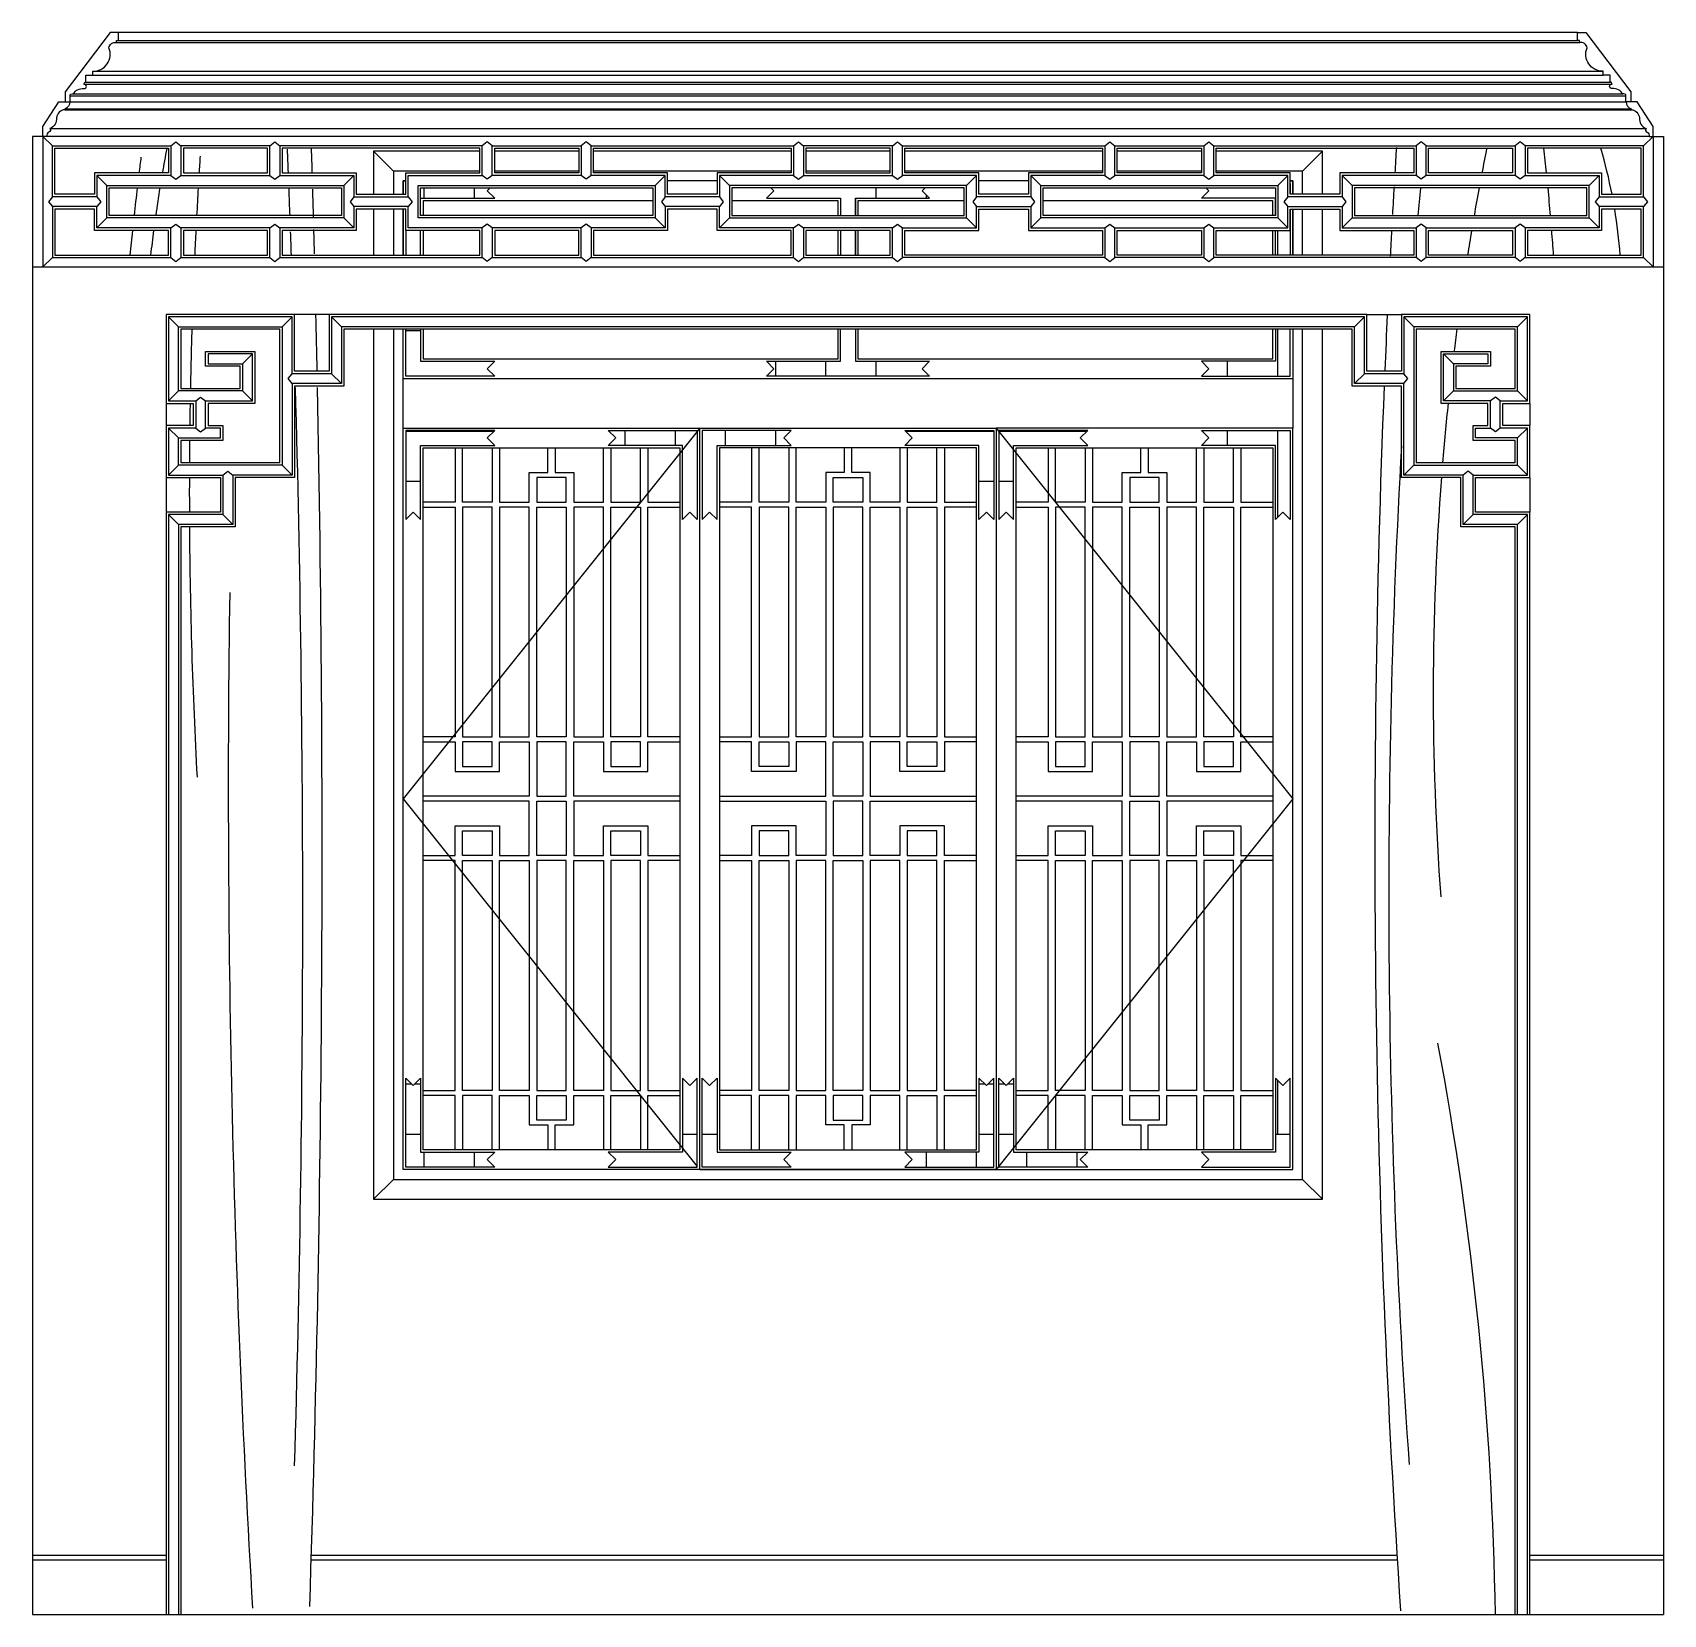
# Model space of a CAD drawing. Header units: metres. Extents: x 1342 to 4642, y 1467 to 4668.
import ezdxf

# ---------------------------------------------------------------- set-up
doc = ezdxf.new("R2010")
doc.units = ezdxf.units.M
for name, color, linetype in [('2', 2, 'Continuous'), ('3', 3, 'Continuous'), ('4', 4, 'Continuous'), ('7', 7, 'Continuous'), ('BH', 3, 'Continuous')]:
    doc.layers.add(name, color=color, linetype=linetype)

msp = doc.modelspace()

# ---------------------------------------------------------------- hatches: boundary and pattern name
at = {"layer": '3'}
h = msp.add_hatch(dxfattribs=at)
h.set_pattern_fill('AR-PARQ1', scale=2)
h.paths.add_polyline_path([(2261.53, 4347.52), (2267.53, 4353.52), (2126.53, 4353.52), (2126.53, 4332.52), (2276.53, 4332.52)])
h.paths.add_polyline_path([(2126.53, 4267.52), (2096.53, 4267.52), (2096.53, 4217.52), (2126.53, 4217.52)])
h = msp.add_hatch(dxfattribs=at)
h.set_pattern_fill('AR-PARQ1', scale=2)
h.paths.add_polyline_path([(3141.53, 4347.52), (3147.53, 4353.52), (2835.53, 4353.52), (2841.53, 4347.52), (2826.53, 4332.52), (2976.53, 4332.52), (2976.53, 4297.52), (3006.53, 4297.52), (3006.53, 4332.52), (3156.53, 4332.52)])
h.paths.add_polyline_path([(3006.53, 4267.52), (2976.53, 4267.52), (2976.53, 4217.52), (3006.53, 4217.52)])
h.paths.add_polyline_path([(3006.53, 4067.52), (2976.53, 4067.52), (2976.53, 4002.52), (2826.53, 4002.52), (2841.53, 3987.52), (2826.53, 3972.52), (3006.53, 3972.52), (3156.53, 3972.52), (3141.53, 3987.52), (3156.53, 4002.52), (3006.53, 4002.52)])
h.paths.add_polyline_path([(3886.53, 4067.52), (3856.53, 4067.52), (3856.53, 4002.52), (3706.53, 4002.52), (3721.53, 3987.52), (3706.53, 3972.52), (3886.53, 3972.52)])
h.paths.add_polyline_path([(3886.53, 4267.52), (3856.53, 4267.52), (3856.53, 4217.52), (3886.53, 4217.52)])
h.paths.add_polyline_path([(3856.53, 4353.52), (3715.53, 4353.52), (3721.53, 4347.52), (3706.53, 4332.52), (3856.53, 4332.52)])
h.paths.add_polyline_path([(3886.53, 3862.52), (3706.53, 3862.52), (3721.53, 3847.52), (3706.53, 3832.52), (3856.53, 3832.52), (3856.53, 3682.51), (3871.53, 3697.52), (3886.53, 3682.52)])
h.paths.add_polyline_path([(3476.53, 3862.52), (3296.53, 3862.52), (3296.53, 3682.52), (3311.53, 3697.52), (3326.53, 3682.51), (3326.53, 3832.52), (3476.53, 3832.52), (3461.53, 3847.52)])
h.paths.add_polyline_path([(3286.53, 3862.52), (3106.53, 3862.52), (3121.53, 3847.52), (3106.53, 3832.52), (3256.53, 3832.52), (3256.53, 3682.51), (3271.53, 3697.52), (3286.53, 3682.52)])
h.paths.add_polyline_path([(2876.53, 3862.52), (2696.53, 3862.52), (2696.53, 3682.52), (2711.53, 3697.52), (2726.53, 3682.51), (2726.53, 3832.52), (2876.53, 3832.52), (2861.53, 3847.52)])
h.paths.add_polyline_path([(2686.53, 3862.52), (2506.53, 3862.52), (2521.53, 3847.52), (2506.53, 3832.52), (2656.53, 3832.52), (2656.53, 3682.51), (2671.53, 3697.52), (2686.53, 3682.52)])
h = msp.add_hatch(dxfattribs=at)
h.set_pattern_fill('AR-PARQ1', scale=2)
h.paths.add_polyline_path([(2261.53, 3987.52), (2276.53, 4002.52), (2126.53, 4002.52), (2126.53, 4067.52), (2096.53, 4067.52), (2096.53, 3972.52), (2276.53, 3972.52)])
h = msp.add_hatch(dxfattribs=at)
h.set_pattern_fill('AR-PARQ1', scale=2)
h.paths.add_polyline_path([(2126.53, 3832.52), (2276.53, 3832.52), (2261.53, 3847.52), (2276.53, 3862.52), (2096.53, 3862.52), (2096.53, 3682.52), (2111.53, 3697.52), (2126.53, 3682.51)])
h = msp.add_hatch(dxfattribs=at)
h.set_pattern_fill('AR-PARQ1', scale=2)
h.paths.add_polyline_path([(3886.53, 2552.52), (3871.53, 2537.52), (3856.53, 2552.53), (3856.53, 2402.52), (3706.53, 2402.52), (3721.53, 2387.52), (3706.53, 2372.52), (3886.53, 2372.52)])
h.paths.add_polyline_path([(3476.53, 2402.52), (3326.53, 2402.52), (3326.53, 2552.53), (3311.53, 2537.52), (3296.53, 2552.52), (3296.53, 2372.52), (3476.53, 2372.52), (3461.53, 2387.52)])
h.paths.add_polyline_path([(3286.53, 2552.52), (3271.53, 2537.52), (3256.54, 2552.52), (3256.53, 2552.52), (3256.53, 2402.52), (3106.53, 2402.52), (3121.53, 2387.52), (3106.53, 2372.52), (3286.53, 2372.52)])
h.paths.add_polyline_path([(2861.53, 2387.52), (2876.53, 2402.52), (2726.53, 2402.52), (2726.53, 2552.53), (2711.53, 2537.52), (2696.53, 2552.52), (2696.53, 2372.52), (2876.53, 2372.52)])
h.paths.add_polyline_path([(2686.53, 2552.52), (2671.53, 2537.52), (2656.53, 2552.53), (2656.53, 2402.52), (2506.53, 2402.52), (2521.53, 2387.52), (2506.53, 2372.52), (2686.53, 2372.52)])
h.paths.add_polyline_path([(2276.53, 2402.52), (2126.53, 2402.52), (2126.53, 2552.53), (2111.53, 2537.52), (2096.53, 2552.52), (2096.53, 2372.52), (2276.53, 2372.52), (2261.53, 2387.52)])
at = {"layer": 'BH'}
h = msp.add_hatch(dxfattribs=at)
h.set_pattern_fill('AR-RROOF', scale=200)
h.paths.add_polyline_path([(2131.53, 4267.52), (2131.53, 4217.52), (2246.53, 4217.52), (2246.53, 4267.52)])
h.paths.add_polyline_path([(2276.53, 4267.52), (2276.53, 4217.52), (2446.53, 4217.52), (2446.53, 4267.52)])
h.paths.add_polyline_path([(2596.53, 4297.52), (2596.53, 4327.52), (2131.53, 4327.52), (2131.53, 4297.52)])
h.paths.add_polyline_path([(2876.53, 4217.52), (2876.53, 4267.52), (2726.53, 4267.52), (2726.53, 4310.52), (2626.53, 4310.52), (2626.53, 4267.52), (2476.53, 4267.52), (2476.53, 4217.52)])
h.paths.add_polyline_path([(2971.53, 4297.52), (2971.53, 4327.52), (2756.53, 4327.52), (2756.53, 4297.52)])
h.paths.add_polyline_path([(2906.53, 4267.52), (2906.53, 4217.52), (2971.53, 4217.52), (2971.53, 4267.52)])
h.paths.add_polyline_path([(2131.53, 4067.52), (2131.53, 4007.52), (2971.53, 4007.52), (2971.53, 4067.52)])
h.paths.add_polyline_path([(3076.53, 4267.52), (3011.53, 4267.52), (3011.53, 4217.52), (3076.53, 4217.52)])
h.paths.add_polyline_path([(3226.53, 4297.52), (3226.53, 4327.52), (3011.53, 4327.52), (3011.53, 4297.52)])
h = msp.add_hatch(dxfattribs=at)
h.set_pattern_fill('AR-RROOF', scale=200)
h.paths.add_polyline_path([(3851.53, 4297.52), (3851.53, 4327.52), (3386.53, 4327.52), (3386.53, 4297.52)])
h = msp.add_hatch(dxfattribs=at)
h.set_pattern_fill('AR-RROOF', scale=200)
h.paths.add_polyline_path([(3506.53, 4217.52), (3506.53, 4267.52), (3356.53, 4267.52), (3356.53, 4310.52), (3256.53, 4310.52), (3256.53, 4267.52), (3106.53, 4267.52), (3106.53, 4217.52)])
h.paths.add_polyline_path([(3536.53, 4267.52), (3536.53, 4217.52), (3706.53, 4217.52), (3706.53, 4267.52)])
h.paths.add_polyline_path([(3851.53, 4217.52), (3851.53, 4267.52), (3736.53, 4267.52), (3736.53, 4217.52)])
h.paths.add_polyline_path([(3851.53, 4007.52), (3851.53, 4067.52), (3011.53, 4067.52), (3011.53, 4007.52)])

# ---------------------------------------------------------------- linework, layer by layer
at = {"layer": '2'}
msp.add_line((1341.53, 1467.52), (4641.53, 1467.52), dxfattribs=at)
at = {"layer": '3'}
for p, q in [((1511.35, 4647.52), (4471.71, 4647.52)), ((1515.35, 4651.52), (4467.71, 4651.52)), ((1463.35, 4589.52), (4517.92, 4589.52)), ((1445.35, 4563.52), (4536.67, 4563.52)), ((1447.35, 4567.52), (4533.71, 4567.52)), ((1449.35, 4581.52), (4519.71, 4581.52)), ((1417.35, 4539.52), (4565.71, 4539.52)), ((1423.35, 4543.52), (4559.71, 4543.52)), ((1406.53, 4513.52), (4576.53, 4513.52)), ((1406.53, 4511.52), (4576.53, 4511.52)), ((1381.53, 4438.52), (1362.53, 4457.52)), ((1376.53, 4473.52), (4606.53, 4473.52)), ((4601.53, 4438.52), (4620.53, 4457.52)), ((2071.53, 4387.52), (2031.53, 4427.52)), ((3951.53, 4427.52), (3911.53, 4387.52)), ((1491.53, 4358.52), (1471.53, 4378.52)), ((1971.53, 4358.52), (1991.53, 4378.52)), ((2601.53, 4358.52), (2621.53, 4378.52)), ((2751.53, 4358.52), (2731.53, 4378.52)), ((3231.53, 4358.52), (3251.53, 4378.52)), ((3381.53, 4358.52), (3361.53, 4378.52)), ((3861.53, 4358.52), (3881.53, 4378.52)), ((4011.53, 4358.52), (3991.53, 4378.52)), ((4491.53, 4358.52), (4511.53, 4378.52)), ((1491.53, 4292.52), (1471.53, 4272.52)), ((1971.53, 4292.52), (1991.53, 4272.52)), ((2601.53, 4292.52), (2621.53, 4272.52)), ((2751.53, 4292.52), (2731.53, 4272.52)), ((3231.53, 4292.52), (3251.53, 4272.52)), ((3381.53, 4292.52), (3361.53, 4272.52)), ((3861.53, 4292.52), (3881.53, 4272.52)), ((4011.53, 4292.52), (3991.53, 4272.52)), ((4491.53, 4292.52), (4511.53, 4272.52)), ((1381.53, 4212.52), (1362.53, 4193.52)), ((4601.53, 4212.52), (4620.53, 4193.52)), ((1636.53, 4072.52), (1616.53, 4092.52)), ((1846.53, 4072.52), (1866.53, 4092.52)), ((1966.53, 4072.52), (1946.53, 4092.52)), ((4036.53, 4092.52), (4016.53, 4072.52)), ((4136.53, 4072.52), (4116.53, 4092.52)), ((4346.53, 4072.52), (4366.53, 4092.52)), ((1971.53, 4072.52), (1966.53, 4072.52)), ((1766.53, 3997.52), (1786.53, 4017.52)), ((4216.53, 3997.52), (4196.53, 4017.52)), ((1966.53, 3957.52), (1946.53, 3977.52)), ((4016.53, 3957.52), (4036.53, 3977.52)), ((1636.53, 3942.52), (1616.53, 3922.52)), ((1766.53, 3942.52), (1786.53, 3922.52)), ((4216.53, 3942.52), (4196.53, 3922.52)), ((4346.53, 3942.52), (4366.53, 3922.52)), ((1636.53, 3847.52), (1616.53, 3867.52)), ((4346.53, 3847.52), (4366.53, 3867.52)), ((1636.53, 3792.52), (1616.53, 3772.52)), ((1846.53, 3792.52), (1866.53, 3772.52)), ((4136.53, 3792.52), (4116.53, 3772.52)), ((4346.53, 3792.52), (4366.53, 3772.52)), ((1616.53, 3692.52), (1636.53, 3672.52)), ((1726.53, 3692.52), (1746.53, 3672.52)), ((4256.53, 3692.52), (4236.53, 3672.52)), ((4346.53, 3672.52), (4366.53, 3692.52)), ((3256.53, 2552.52), (3256.54, 2552.52)), ((2071.53, 2347.52), (2031.53, 2307.52)), ((3911.53, 2347.52), (3951.53, 2307.52)), ((1341.53, 1577.52), (1611.53, 1577.52)), ((1905.37, 1577.52), (4103.03, 1577.52)), ((4371.53, 1577.52), (4641.53, 1577.52))]:
    msp.add_line(p, q, dxfattribs=at)
for points in [[(1381.53, 4335.52), (1381.53, 4438.52), (1621.53, 4438.52), (1621.53, 4378.52), (1471.53, 4378.52), (1471.53, 4335.52)], [(1821.53, 4438.52), (1641.53, 4438.52), (1641.53, 4378.52), (1821.53, 4378.52)], [(2251.53, 4378.52), (2251.53, 4438.52), (1841.53, 4438.52), (1841.53, 4378.52), (1991.53, 4378.52), (1991.53, 4335.52), (2101.53, 4335.52), (2101.53, 4378.52)], [(2271.53, 4378.52), (2271.53, 4438.52), (2451.53, 4438.52), (2451.53, 4378.52)], [(2621.53, 4335.52), (2621.53, 4378.52), (2471.53, 4378.52), (2471.53, 4438.52), (2881.53, 4438.52), (2881.53, 4378.52), (2731.53, 4378.52), (2731.53, 4335.52)], [(3081.53, 4438.52), (2901.53, 4438.52), (2901.53, 4378.52), (3081.53, 4378.52)], [(3361.53, 4335.52), (3251.53, 4335.52), (3251.53, 4378.52), (3101.53, 4378.52), (3101.53, 4438.52), (3511.53, 4438.52), (3511.53, 4378.52), (3361.53, 4378.52), (3361.53, 4335.52)], [(3531.53, 4378.52), (3531.53, 4438.52), (3711.53, 4438.52), (3711.53, 4378.52)], [(3731.53, 4438.52), (4141.53, 4438.52), (4141.53, 4378.52), (3991.53, 4378.52), (3991.53, 4335.52), (3881.53, 4335.52), (3881.53, 4378.52), (3731.53, 4378.52)], [(4161.53, 4378.52), (4161.53, 4438.52), (4341.53, 4438.52), (4341.53, 4378.52)], [(4361.53, 4378.52), (4511.53, 4378.52), (4511.53, 4335.52), (4601.53, 4335.52), (4601.53, 4438.52), (4361.53, 4438.52)], [(1491.53, 4358.52), (1971.53, 4358.52), (1971.53, 4292.52), (1491.53, 4292.52)], [(2601.53, 4358.52), (2601.53, 4292.52), (2121.53, 4292.52), (2121.53, 4358.52)], [(2751.53, 4358.52), (2751.53, 4292.52), (3231.53, 4292.52), (3231.53, 4358.52)], [(3381.53, 4358.52), (3861.53, 4358.52), (3861.53, 4292.52), (3381.53, 4292.52)], [(4011.53, 4358.52), (4011.53, 4292.52), (4491.53, 4292.52), (4491.53, 4358.52)], [(1621.53, 4272.52), (1471.53, 4272.52), (1471.53, 4315.52), (1381.53, 4315.52), (1381.53, 4212.52), (1621.53, 4212.52)], [(1991.53, 4315.52), (1991.53, 4272.52), (1841.53, 4272.52), (1841.53, 4212.52), (2251.53, 4212.52), (2251.53, 4272.52), (2101.53, 4272.52), (2101.53, 4315.52)], [(2731.53, 4272.52), (2731.53, 4315.52), (2621.53, 4315.52), (2621.53, 4272.52), (2471.53, 4272.52), (2471.53, 4212.52), (2881.53, 4212.52), (2881.53, 4272.52)], [(3511.53, 4212.52), (3101.53, 4212.52), (3101.53, 4272.52), (3251.53, 4272.52), (3251.53, 4315.52), (3361.53, 4315.52), (3361.53, 4272.52), (3511.53, 4272.52)], [(3731.53, 4272.52), (3881.53, 4272.52), (3881.53, 4315.52), (3991.53, 4315.52), (3991.53, 4272.52), (4141.53, 4272.52), (4141.53, 4212.52), (3731.53, 4212.52)], [(4361.53, 4272.52), (4361.53, 4212.52), (4601.53, 4212.52), (4601.53, 4315.52), (4511.53, 4315.52), (4511.53, 4272.52)], [(1821.53, 4212.52), (1821.53, 4272.52), (1641.53, 4272.52), (1641.53, 4212.52)], [(2451.53, 4272.52), (2271.53, 4272.52), (2271.53, 4212.52), (2451.53, 4212.52)], [(3081.53, 4272.52), (2901.53, 4272.52), (2901.53, 4212.52), (3081.53, 4212.52)], [(3531.53, 4212.52), (3531.53, 4272.52), (3711.53, 4272.52), (3711.53, 4212.52)], [(4161.53, 4212.52), (4161.53, 4272.52), (4341.53, 4272.52), (4341.53, 4212.52)], [(1721.53, 3847.52), (1721.53, 3867.52), (1691.53, 3867.52), (1691.53, 3922.52), (1786.53, 3922.52), (1786.53, 4017.52), (1696.53, 4017.52), (1696.53, 3997.52), (1766.53, 3997.52), (1766.53, 3942.52), (1636.53, 3942.52), (1636.53, 4072.52), (1846.53, 4072.52), (1846.53, 3792.52), (1636.53, 3792.52), (1636.53, 3847.52)], [(4136.53, 3792.52), (4346.53, 3792.52), (4346.53, 3847.52), (4261.53, 3847.52), (4261.53, 3867.52), (4291.53, 3867.52), (4291.53, 3922.52), (4196.53, 3922.52), (4196.53, 4017.52), (4286.53, 4017.52), (4286.53, 3997.52), (4216.53, 3997.52), (4216.53, 3942.52), (4346.53, 3942.52), (4346.53, 4072.52), (4136.53, 4072.52)], [(2361.53, 3717.52), (2421.53, 3717.52), (2421.53, 3767.52), (2361.53, 3767.52)], [(3021.53, 3717.52), (2961.53, 3717.52), (2961.53, 3767.52), (3021.53, 3767.52)], [(3561.53, 3717.52), (3621.53, 3717.52), (3621.53, 3767.52), (3561.53, 3767.52)], [(2211.53, 3707.52), (2211.53, 3242.52), (2271.53, 3242.52), (2271.53, 3707.52)], [(2286.53, 3707.52), (2286.53, 3242.52), (2346.53, 3242.52), (2346.53, 3707.52)], [(2361.53, 3242.52), (2361.53, 3707.52), (2421.53, 3707.52), (2421.53, 3242.52)], [(2436.53, 3707.52), (2436.53, 3242.52), (2496.53, 3242.52), (2496.53, 3707.52)], [(2511.53, 3242.52), (2511.53, 3707.52), (2571.53, 3707.52), (2571.53, 3242.52)], [(2871.53, 3242.52), (2871.53, 3707.52), (2811.53, 3707.52), (2811.53, 3242.52)], [(2946.53, 3707.52), (2946.53, 3242.52), (2886.53, 3242.52), (2886.53, 3707.52)], [(3021.53, 3242.52), (3021.53, 3707.52), (2961.53, 3707.52), (2961.53, 3242.52)], [(3096.53, 3707.52), (3096.53, 3242.52), (3036.53, 3242.52), (3036.53, 3707.52)], [(3171.53, 3707.52), (3171.53, 3242.52), (3111.53, 3242.52), (3111.53, 3707.52)], [(3411.53, 3707.52), (3411.53, 3242.52), (3471.53, 3242.52), (3471.53, 3707.52)], [(3486.53, 3707.52), (3486.53, 3242.52), (3546.53, 3242.52), (3546.53, 3707.52)], [(3561.53, 3242.52), (3561.53, 3707.52), (3621.53, 3707.52), (3621.53, 3242.52)], [(3636.53, 3707.52), (3636.53, 3242.52), (3696.53, 3242.52), (3696.53, 3707.52)], [(3711.53, 3242.52), (3711.53, 3707.52), (3771.53, 3707.52), (3771.53, 3242.52)], [(2211.53, 3232.52), (2211.53, 3182.52), (2271.53, 3182.52), (2271.53, 3232.52)], [(2361.53, 3122.52), (2421.53, 3122.52), (2421.53, 3232.52), (2361.53, 3232.52)], [(2571.53, 3182.52), (2571.53, 3232.52), (2511.53, 3232.52), (2511.53, 3182.52)], [(2811.53, 3182.52), (2811.53, 3232.52), (2871.53, 3232.52), (2871.53, 3182.52)], [(3021.53, 3122.52), (2961.53, 3122.52), (2961.53, 3232.52), (3021.53, 3232.52)], [(3171.53, 3232.52), (3171.53, 3182.52), (3111.53, 3182.52), (3111.53, 3232.52)], [(3411.53, 3232.52), (3411.53, 3182.52), (3471.53, 3182.52), (3471.53, 3232.52)], [(3561.53, 3122.52), (3621.53, 3122.52), (3621.53, 3232.52), (3561.53, 3232.52)], [(3771.53, 3182.52), (3771.53, 3232.52), (3711.53, 3232.52), (3711.53, 3182.52)], [(2361.53, 3112.52), (2421.53, 3112.52), (2421.53, 3002.52), (2361.53, 3002.52)], [(3021.53, 3112.52), (2961.53, 3112.52), (2961.53, 3002.52), (3021.53, 3002.52)], [(3561.53, 3112.52), (3621.53, 3112.52), (3621.53, 3002.52), (3561.53, 3002.52)], [(2211.53, 3002.52), (2211.53, 3052.52), (2271.53, 3052.52), (2271.53, 3002.52)], [(2571.53, 3052.52), (2571.53, 3002.52), (2511.53, 3002.52), (2511.53, 3052.52)], [(2811.53, 3052.52), (2811.53, 3002.52), (2871.53, 3002.52), (2871.53, 3052.52)], [(3171.53, 3002.52), (3171.53, 3052.52), (3111.53, 3052.52), (3111.53, 3002.52)], [(3411.53, 3002.52), (3411.53, 3052.52), (3471.53, 3052.52), (3471.53, 3002.52)], [(3771.53, 3052.52), (3771.53, 3002.52), (3711.53, 3002.52), (3711.53, 3052.52)], [(2211.53, 2527.52), (2211.53, 2992.52), (2271.53, 2992.52), (2271.53, 2527.52)], [(2286.53, 2527.52), (2286.53, 2992.52), (2346.53, 2992.52), (2346.53, 2527.52)], [(2361.53, 2992.52), (2361.53, 2527.52), (2421.53, 2527.52), (2421.53, 2992.52)], [(2436.53, 2527.52), (2436.53, 2992.52), (2496.53, 2992.52), (2496.53, 2527.52)], [(2511.53, 2992.52), (2511.53, 2527.52), (2571.53, 2527.52), (2571.53, 2992.52)], [(2871.53, 2992.52), (2871.53, 2527.52), (2811.53, 2527.52), (2811.53, 2992.52)], [(2946.53, 2527.52), (2946.53, 2992.52), (2886.53, 2992.52), (2886.53, 2527.52)], [(3021.53, 2992.52), (3021.53, 2527.52), (2961.53, 2527.52), (2961.53, 2992.52)], [(3096.53, 2527.52), (3096.53, 2992.52), (3036.53, 2992.52), (3036.53, 2527.52)], [(3171.53, 2527.52), (3171.53, 2992.52), (3111.53, 2992.52), (3111.53, 2527.52)], [(3411.53, 2527.52), (3411.53, 2992.52), (3471.53, 2992.52), (3471.53, 2527.52)], [(3486.53, 2527.52), (3486.53, 2992.52), (3546.53, 2992.52), (3546.53, 2527.52)], [(3561.53, 2992.52), (3561.53, 2527.52), (3621.53, 2527.52), (3621.53, 2992.52)], [(3636.53, 2527.52), (3636.53, 2992.52), (3696.53, 2992.52), (3696.53, 2527.52)], [(3711.53, 2992.52), (3711.53, 2527.52), (3771.53, 2527.52), (3771.53, 2992.52)], [(2361.53, 2517.52), (2421.53, 2517.52), (2421.53, 2467.52), (2361.53, 2467.52)], [(3021.53, 2517.52), (2961.53, 2517.52), (2961.53, 2467.52), (3021.53, 2467.52)], [(3561.53, 2517.52), (3621.53, 2517.52), (3621.53, 2467.52), (3561.53, 2467.52)]]:
    msp.add_lwpolyline(points, close=True, dxfattribs=at)
for points in [[(1621.53, 4438.52), (1631.53, 4446.24), (1641.53, 4438.52)], [(1821.53, 4438.52), (1831.53, 4446.24), (1841.53, 4438.52)], [(2271.53, 4438.52), (2261.53, 4446.24), (2251.53, 4438.52)], [(2471.53, 4438.52), (2461.53, 4446.24), (2451.53, 4438.52)], [(2881.53, 4438.52), (2891.53, 4446.24), (2901.53, 4438.52)], [(3081.53, 4438.52), (3091.53, 4446.24), (3101.53, 4438.52)], [(3511.53, 4438.52), (3521.53, 4446.24), (3531.53, 4438.52)], [(3711.53, 4438.52), (3721.53, 4446.24), (3731.53, 4438.52)], [(4161.53, 4438.52), (4151.53, 4446.24), (4141.53, 4438.52)], [(4361.53, 4438.52), (4351.53, 4446.24), (4341.53, 4438.52)], [(1621.53, 4378.52), (1631.53, 4370.8), (1641.53, 4378.52)], [(1821.53, 4378.52), (1831.53, 4370.8), (1841.53, 4378.52)], [(2246.53, 4387.52), (2071.53, 4387.52), (2071.53, 4340.52)], [(2271.53, 4378.52), (2261.53, 4370.8), (2251.53, 4378.52)], [(2446.53, 4387.52), (2276.53, 4387.52)], [(2471.53, 4378.52), (2461.53, 4370.8), (2451.53, 4378.52)], [(2876.53, 4387.52), (2476.53, 4387.52)], [(2881.53, 4378.52), (2891.53, 4370.8), (2901.53, 4378.52)], [(3076.53, 4387.52), (2906.53, 4387.52)], [(3081.53, 4378.52), (3091.53, 4370.8), (3101.53, 4378.52)], [(3506.53, 4387.52), (3106.53, 4387.52)], [(3511.53, 4378.52), (3521.53, 4370.8), (3531.53, 4378.52)], [(3706.53, 4387.52), (3536.53, 4387.52)], [(3711.53, 4378.52), (3721.53, 4370.8), (3731.53, 4378.52)], [(3911.53, 4340.52), (3911.53, 4387.52), (3736.53, 4387.52)], [(3886.53, 4362.52), (3886.53, 4362.52), (3886.53, 4340.52)], [(4161.53, 4378.52), (4151.53, 4370.8), (4141.53, 4378.52)], [(4361.53, 4378.52), (4351.53, 4370.8), (4341.53, 4378.52)], [(1381.53, 4335.52), (1373.81, 4325.52), (1381.53, 4315.52)], [(1471.53, 4335.52), (1479.25, 4325.52), (1471.53, 4315.52)], [(1991.53, 4335.52), (1983.81, 4325.52), (1991.53, 4315.52)], [(2101.53, 4335.52), (2109.25, 4325.52), (2101.53, 4315.52)], [(2126.53, 4297.52), (2126.53, 4332.52), (2276.53, 4332.52), (2261.53, 4347.52), (2267.53, 4353.52)], [(2621.53, 4335.52), (2613.81, 4325.52), (2621.53, 4315.52)], [(2731.53, 4335.52), (2739.25, 4325.52), (2731.53, 4315.52)], [(2835.53, 4353.52), (2841.53, 4347.52), (2826.53, 4332.52), (2976.53, 4332.52), (2976.53, 4297.52)], [(3006.53, 4297.52), (3006.53, 4332.52), (3156.53, 4332.52), (3141.53, 4347.52), (3147.53, 4353.52)], [(3006.53, 4332.52), (3006.53, 4297.52)], [(3251.53, 4335.52), (3243.81, 4325.52), (3251.53, 4315.52)], [(3361.53, 4335.52), (3369.25, 4325.52), (3361.53, 4315.52)], [(3856.53, 4297.52), (3856.53, 4332.52), (3706.53, 4332.52), (3721.53, 4347.52), (3715.53, 4353.52)], [(3881.53, 4335.52), (3873.81, 4325.52), (3881.53, 4315.52)], [(3991.53, 4335.52), (3999.25, 4325.52), (3991.53, 4315.52)], [(4511.53, 4335.52), (4503.81, 4325.52), (4511.53, 4315.52)], [(4601.53, 4335.52), (4609.25, 4325.52), (4601.53, 4315.52)], [(2071.53, 4310.52), (2071.53, 4217.52)], [(3886.53, 4310.52), (3886.53, 4217.52)], [(3911.53, 4217.52), (3911.53, 4310.52)], [(1621.53, 4272.52), (1631.53, 4280.24), (1641.53, 4272.52)], [(1821.53, 4272.52), (1831.53, 4280.24), (1841.53, 4272.52)], [(2096.53, 4267.52), (2096.53, 4217.52)], [(2126.53, 4217.52), (2126.53, 4267.52)], [(2271.53, 4272.52), (2261.53, 4280.24), (2251.53, 4272.52)], [(2471.53, 4272.52), (2461.53, 4280.24), (2451.53, 4272.52)], [(2881.53, 4272.52), (2891.53, 4280.24), (2901.53, 4272.52)], [(2976.53, 4267.52), (2976.53, 4217.52)], [(3006.53, 4267.52), (3006.53, 4217.52)], [(3006.53, 4217.52), (3006.53, 4267.52)], [(3011.53, 4267.52), (3011.53, 4217.52)], [(3081.53, 4272.52), (3091.53, 4280.24), (3101.53, 4272.52)], [(3511.53, 4272.52), (3521.53, 4280.24), (3531.53, 4272.52)], [(3711.53, 4272.52), (3721.53, 4280.24), (3731.53, 4272.52)], [(3856.53, 4217.52), (3856.53, 4267.52)], [(4161.53, 4272.52), (4151.53, 4280.24), (4141.53, 4272.52)], [(4361.53, 4272.52), (4351.53, 4280.24), (4341.53, 4272.52)], [(1621.53, 4212.52), (1631.53, 4204.8), (1641.53, 4212.52)], [(1821.53, 4212.52), (1831.53, 4204.8), (1841.53, 4212.52)], [(2271.53, 4212.52), (2261.53, 4204.8), (2251.53, 4212.52)], [(2471.53, 4212.52), (2461.53, 4204.8), (2451.53, 4212.52)], [(2881.53, 4212.52), (2891.53, 4204.8), (2901.53, 4212.52)], [(3081.53, 4212.52), (3091.53, 4204.8), (3101.53, 4212.52)], [(3511.53, 4212.52), (3521.53, 4204.8), (3531.53, 4212.52)], [(3711.53, 4212.52), (3721.53, 4204.8), (3731.53, 4212.52)], [(4161.53, 4212.52), (4151.53, 4204.8), (4141.53, 4212.52)], [(4361.53, 4212.52), (4351.53, 4204.8), (4341.53, 4212.52)], [(4366.53, 1467.52), (4366.53, 3692.52), (4256.53, 3692.52), (4256.53, 3772.52), (4366.53, 3772.52), (4366.53, 3867.52), (4311.53, 3867.52), (4311.53, 3922.52), (4366.53, 3922.52), (4366.53, 4092.52), (4116.53, 4092.52), (4116.53, 3977.52), (4036.53, 3977.52), (4036.53, 4092.52), (1946.53, 4092.52), (1946.53, 3977.52), (1866.53, 3977.52), (1866.53, 4092.52), (1616.53, 4092.52), (1616.53, 3922.52), (1671.53, 3922.52), (1671.53, 3867.52), (1616.53, 3867.52), (1616.53, 3772.52), (1726.53, 3772.52), (1726.53, 3692.52), (1616.53, 3692.52), (1616.53, 1467.52)], [(4346.53, 1467.52), (4346.53, 3672.52), (4236.53, 3672.52), (4236.53, 3772.52), (4116.53, 3772.52), (4116.53, 3957.52), (4016.53, 3957.52), (4016.53, 4072.52), (1966.53, 4072.52), (1966.53, 3957.52), (1866.53, 3957.52), (1866.53, 3772.52), (1746.53, 3772.52), (1746.53, 3672.52), (1636.53, 3672.52), (1636.53, 1467.52)], [(2071.53, 4067.52), (2071.53, 2347.52), (3911.53, 2347.52), (3911.53, 4067.52)], [(2126.53, 4067.52), (2126.53, 4002.52), (2276.53, 4002.52), (2261.53, 3987.52), (2276.53, 3972.52), (2096.53, 3972.52), (2096.53, 4067.52)], [(3006.53, 4067.52), (3006.53, 4002.52), (3156.53, 4002.52), (3141.53, 3987.52), (3156.53, 3972.52), (3006.53, 3972.52), (2826.53, 3972.52), (2841.53, 3987.52), (2826.53, 4002.52), (2976.53, 4002.52), (2976.53, 4067.52)], [(3856.53, 4067.52), (3856.53, 4002.52), (3706.53, 4002.52), (3721.53, 3987.52), (3706.53, 3972.52), (3886.53, 3972.52), (3886.53, 4067.52)], [(1866.53, 3957.52), (1858.81, 3967.52), (1866.53, 3977.52)], [(4116.53, 3957.52), (4124.25, 3967.52), (4116.53, 3977.52)], [(1671.53, 3922.52), (1681.53, 3930.24), (1691.53, 3922.52)], [(4311.53, 3922.52), (4301.53, 3930.24), (4291.53, 3922.52)], [(1671.53, 3867.52), (1681.53, 3859.8), (1691.53, 3867.52)], [(2691.53, 3867.52), (2091.53, 3117.52), (2686.53, 2373.72)], [(2126.53, 3682.52), (2126.53, 3832.52), (2276.53, 3832.52), (2261.53, 3847.52), (2276.53, 3862.52), (2096.53, 3862.52), (2096.53, 3682.52), (2111.53, 3697.52), (2126.52, 3682.52)], [(2656.53, 3682.52), (2656.53, 3832.52), (2506.53, 3832.52), (2521.53, 3847.52), (2506.53, 3862.52), (2686.53, 3862.52), (2686.53, 3682.52), (2671.53, 3697.52), (2656.54, 3682.52)], [(2726.53, 3682.52), (2726.53, 3832.52), (2876.53, 3832.52), (2861.53, 3847.52), (2876.53, 3862.52), (2696.53, 3862.52), (2696.53, 3682.52), (2711.53, 3697.52), (2726.52, 3682.52)], [(3256.53, 3682.52), (3256.53, 3832.52), (3106.53, 3832.52), (3121.53, 3847.52), (3106.53, 3862.52), (3286.53, 3862.52), (3286.53, 3682.52), (3271.53, 3697.52), (3256.54, 3682.52)], [(3291.53, 3867.52), (3891.53, 3117.52), (3291.53, 2367.52)], [(3326.53, 3682.52), (3326.53, 3832.52), (3476.53, 3832.52), (3461.53, 3847.52), (3476.53, 3862.52), (3296.53, 3862.52), (3296.53, 3682.52), (3311.53, 3697.52), (3326.52, 3682.52)], [(3856.53, 3682.52), (3856.53, 3832.52), (3706.53, 3832.52), (3721.53, 3847.52), (3706.53, 3862.52), (3886.53, 3862.52), (3886.53, 3682.52), (3871.53, 3697.52), (3856.54, 3682.52)], [(4311.53, 3867.52), (4301.53, 3859.8), (4291.53, 3867.52)], [(2196.53, 3827.52), (2196.53, 3717.52), (2131.53, 3717.52)], [(2271.53, 3827.52), (2271.53, 3717.52), (2211.53, 3717.52), (2211.53, 3827.52)], [(2286.53, 3827.52), (2286.53, 3717.52), (2346.53, 3717.52), (2346.53, 3777.52), (2384.03, 3777.52), (2384.03, 3827.52)], [(2399.03, 3827.52), (2399.03, 3777.52), (2436.53, 3777.52), (2436.53, 3717.52), (2496.53, 3717.52), (2496.53, 3827.52)], [(2511.53, 3827.52), (2511.53, 3717.52), (2571.53, 3717.52), (2571.53, 3827.52)], [(2586.53, 3827.52), (2586.53, 3717.52), (2651.53, 3717.52)], [(2796.53, 3827.52), (2796.53, 3717.52), (2731.53, 3717.52)], [(2871.53, 3827.52), (2871.53, 3717.52), (2811.53, 3717.52), (2811.53, 3827.52)], [(2984.03, 3827.52), (2984.03, 3777.52), (2946.53, 3777.52), (2946.53, 3717.52), (2886.53, 3717.52), (2886.53, 3827.52)], [(3096.53, 3827.52), (3096.53, 3717.52), (3036.53, 3717.52), (3036.53, 3777.52), (2999.03, 3777.52), (2999.03, 3827.52)], [(3111.53, 3827.52), (3111.53, 3717.52), (3171.53, 3717.52), (3171.53, 3827.52)], [(3186.53, 3827.52), (3186.53, 3717.52), (3251.53, 3717.52)], [(3396.53, 3827.52), (3396.53, 3717.52), (3331.53, 3717.52)], [(3471.53, 3827.52), (3471.53, 3717.52), (3411.53, 3717.52), (3411.53, 3827.52)], [(3486.53, 3827.52), (3486.53, 3717.52), (3546.53, 3717.52), (3546.53, 3777.52), (3584.03, 3777.52), (3584.03, 3827.52)], [(3599.03, 3827.52), (3599.03, 3777.52), (3636.53, 3777.52), (3636.53, 3717.52), (3696.53, 3717.52), (3696.53, 3827.52)], [(3711.53, 3827.52), (3711.53, 3717.52), (3771.53, 3717.52), (3771.53, 3827.52)], [(3786.53, 3827.52), (3786.53, 3717.52), (3851.53, 3717.52)], [(1726.53, 3772.52), (1736.53, 3780.24), (1746.53, 3772.52)], [(4256.53, 3772.52), (4246.53, 3780.24), (4236.53, 3772.52)], [(2131.53, 3707.52), (2196.53, 3707.52), (2196.53, 3242.52), (2131.53, 3242.52)], [(2651.53, 3242.52), (2586.53, 3242.52), (2586.53, 3707.52), (2651.53, 3707.52)], [(2731.53, 3242.52), (2796.53, 3242.52), (2796.53, 3707.52), (2731.53, 3707.52)], [(3251.53, 3707.52), (3186.53, 3707.52), (3186.53, 3242.52), (3251.53, 3242.52)], [(3331.53, 3707.52), (3396.53, 3707.52), (3396.53, 3242.52), (3331.53, 3242.52)], [(3851.53, 3242.52), (3786.53, 3242.52), (3786.53, 3707.52), (3851.53, 3707.52)], [(2131.53, 3232.52), (2196.53, 3232.52), (2196.53, 3172.52), (2286.53, 3172.52), (2286.53, 3232.52), (2346.53, 3232.52), (2346.53, 3122.52), (2131.53, 3122.52)], [(2651.53, 3122.52), (2436.53, 3122.52), (2436.53, 3232.52), (2496.53, 3232.52), (2496.53, 3172.52), (2586.53, 3172.52), (2586.53, 3232.52), (2651.53, 3232.52)], [(2731.53, 3122.52), (2946.53, 3122.52), (2946.53, 3232.52), (2886.53, 3232.52), (2886.53, 3172.52), (2796.53, 3172.52), (2796.53, 3232.52), (2731.53, 3232.52)], [(3251.53, 3232.52), (3186.53, 3232.52), (3186.53, 3172.52), (3096.53, 3172.52), (3096.53, 3232.52), (3036.53, 3232.52), (3036.53, 3122.52), (3251.53, 3122.52)], [(3331.53, 3232.52), (3396.53, 3232.52), (3396.53, 3172.52), (3486.53, 3172.52), (3486.53, 3232.52), (3546.53, 3232.52), (3546.53, 3122.52), (3331.53, 3122.52)], [(3851.53, 3122.52), (3636.53, 3122.52), (3636.53, 3232.52), (3696.53, 3232.52), (3696.53, 3172.52), (3786.53, 3172.52), (3786.53, 3232.52), (3851.53, 3232.52)], [(2131.53, 3002.52), (2196.53, 3002.52), (2196.53, 3062.52), (2286.53, 3062.52), (2286.53, 3002.52), (2346.53, 3002.52), (2346.53, 3112.52), (2131.53, 3112.52)], [(2651.53, 3112.52), (2436.53, 3112.52), (2436.53, 3002.52), (2496.53, 3002.52), (2496.53, 3062.52), (2586.53, 3062.52), (2586.53, 3002.52), (2651.53, 3002.52)], [(2731.53, 3112.52), (2946.53, 3112.52), (2946.53, 3002.52), (2886.53, 3002.52), (2886.53, 3062.52), (2796.53, 3062.52), (2796.53, 3002.52), (2731.53, 3002.52)], [(3251.53, 3002.52), (3186.53, 3002.52), (3186.53, 3062.52), (3096.53, 3062.52), (3096.53, 3002.52), (3036.53, 3002.52), (3036.53, 3112.52), (3251.53, 3112.52)], [(3331.53, 3002.52), (3396.53, 3002.52), (3396.53, 3062.52), (3486.53, 3062.52), (3486.53, 3002.52), (3546.53, 3002.52), (3546.53, 3112.52), (3331.53, 3112.52)], [(3851.53, 3112.52), (3636.53, 3112.52), (3636.53, 3002.52), (3696.53, 3002.52), (3696.53, 3062.52), (3786.53, 3062.52), (3786.53, 3002.52), (3851.53, 3002.52)], [(2131.53, 2527.52), (2196.53, 2527.52), (2196.53, 2992.52), (2131.53, 2992.52)], [(2651.53, 2992.52), (2586.53, 2992.52), (2586.53, 2527.52), (2651.53, 2527.52)], [(2731.53, 2992.52), (2796.53, 2992.52), (2796.53, 2527.52), (2731.53, 2527.52)], [(3251.53, 2527.52), (3186.53, 2527.52), (3186.53, 2992.52), (3251.53, 2992.52)], [(3331.53, 2527.52), (3396.53, 2527.52), (3396.53, 2992.52), (3331.53, 2992.52)], [(3851.53, 2992.52), (3786.53, 2992.52), (3786.53, 2527.52), (3851.53, 2527.52)], [(2126.53, 2552.52), (2126.53, 2402.52), (2276.53, 2402.52), (2261.53, 2387.52), (2276.53, 2372.52), (2096.53, 2372.52), (2096.53, 2552.52), (2111.53, 2537.52), (2126.52, 2552.52)], [(2656.53, 2552.52), (2656.53, 2402.52), (2506.53, 2402.52), (2521.53, 2387.52), (2506.53, 2372.52), (2686.53, 2372.52), (2686.53, 2552.52), (2671.53, 2537.52), (2656.54, 2552.52)], [(2726.53, 2552.52), (2726.53, 2402.52), (2876.53, 2402.52), (2861.53, 2387.52), (2876.53, 2372.52), (2696.53, 2372.52), (2696.53, 2552.52), (2711.53, 2537.52), (2726.52, 2552.52)], [(3256.53, 2552.52), (3256.53, 2402.52), (3106.53, 2402.52), (3121.53, 2387.52), (3106.53, 2372.52), (3286.53, 2372.52), (3286.53, 2552.52), (3271.53, 2537.52), (3256.54, 2552.52)], [(3326.53, 2552.52), (3326.53, 2402.52), (3476.53, 2402.52), (3461.53, 2387.52), (3476.53, 2372.52), (3296.53, 2372.52), (3296.53, 2552.52), (3311.53, 2537.52), (3326.52, 2552.52)], [(3856.53, 2552.52), (3856.53, 2402.52), (3706.53, 2402.52), (3721.53, 2387.52), (3706.53, 2372.52), (3886.53, 2372.52), (3886.53, 2552.52), (3871.53, 2537.52), (3856.54, 2552.52)], [(2196.53, 2407.52), (2196.53, 2517.52), (2131.53, 2517.52)], [(2271.53, 2407.52), (2271.53, 2517.52), (2211.53, 2517.52), (2211.53, 2407.52)], [(2286.53, 2407.52), (2286.53, 2517.52), (2346.53, 2517.52), (2346.53, 2457.52), (2384.03, 2457.52), (2384.03, 2407.52)], [(2399.03, 2407.52), (2399.03, 2457.52), (2436.53, 2457.52), (2436.53, 2517.52), (2496.53, 2517.52), (2496.53, 2407.52)], [(2511.53, 2407.52), (2511.53, 2517.52), (2571.53, 2517.52), (2571.53, 2407.52)], [(2586.53, 2407.52), (2586.53, 2517.52), (2651.53, 2517.52)], [(2796.53, 2407.52), (2796.53, 2517.52), (2731.53, 2517.52)], [(2871.53, 2407.52), (2871.53, 2517.52), (2811.53, 2517.52), (2811.53, 2407.52)], [(2984.03, 2407.52), (2984.03, 2457.52), (2946.53, 2457.52), (2946.53, 2517.52), (2886.53, 2517.52), (2886.53, 2407.52)], [(3096.53, 2407.52), (3096.53, 2517.52), (3036.53, 2517.52), (3036.53, 2457.52), (2999.03, 2457.52), (2999.03, 2407.52)], [(3111.53, 2407.52), (3111.53, 2517.52), (3171.53, 2517.52), (3171.53, 2407.52)], [(3186.53, 2407.52), (3186.53, 2517.52), (3251.53, 2517.52)], [(3396.53, 2407.52), (3396.53, 2517.52), (3331.53, 2517.52)], [(3471.53, 2407.52), (3471.53, 2517.52), (3411.53, 2517.52), (3411.53, 2407.52)], [(3486.53, 2407.52), (3486.53, 2517.52), (3546.53, 2517.52), (3546.53, 2457.52), (3584.03, 2457.52), (3584.03, 2407.52)], [(3599.03, 2407.52), (3599.03, 2457.52), (3636.53, 2457.52), (3636.53, 2517.52), (3696.53, 2517.52), (3696.53, 2407.52)], [(3711.53, 2407.52), (3711.53, 2517.52), (3771.53, 2517.52), (3771.53, 2407.52)], [(3786.53, 2407.52), (3786.53, 2517.52), (3851.53, 2517.52)]]:
    msp.add_lwpolyline(points, dxfattribs=at)
for centre, radius, start, end in [((4532.02, 3880.7), 2970.89, 169.28, 170.26), ((-36468.2, 2892.14), 38356.36, 2.23, 2.3), ((9805.42, 3335.06), 5629.7, 168.75, 169.27), ((-455.4, 3884.95), 4885.99, 5.86, 6.45), ((3506.17, 4139.08), 1050.96, 11.05, 16.27), ((9207.81, 3449.19), 7707.83, 172.8, 173.04), ((12300.36, 3736.72), 10641.7, 176.33, 176.52), ((9207.81, 3449.19), 7707.83, 173.26, 173.68), ((4532.02, 3880.7), 2970.89, 170.84, 171.93), ((12300.36, 3736.72), 10641.7, 176.68, 176.98), ((-36468.2, 2892.14), 38356.36, 2.1, 2.18), ((20118.63, 2922.36), 16032.88, 174.88, 175.08), ((9805.42, 3335.06), 5629.7, 169.58, 170.16), ((-455.4, 3884.95), 4885.99, 4.84, 5.5), ((3506.17, 4139.08), 1050.96, 4.28, 9.39), ((9207.81, 3449.19), 7707.83, 173.91, 174.28), ((4532.02, 3880.7), 2970.89, 172.52, 173.49), ((12300.36, 3736.72), 10641.7, 177.14, 177.41), ((-36468.2, 2892.14), 38356.36, 1.98, 2.05), ((9805.42, 3335.06), 5629.7, 170.47, 170.98), ((-455.4, 3884.95), 4885.99, 3.9, 4.49), ((12300.36, 3736.72), 10641.7, 178.22, 178.86), ((9805.42, 3335.06), 5629.7, 172.52, 172.99), ((-36468.2, 2892.14), 38356.36, 358.32, 1.58), ((12300.36, 3736.72), 10641.7, 179.03, 179.27), ((9805.42, 3335.06), 5629.7, 174.06, 175.29), ((12300.36, 3736.72), 10641.7, 179.43, 179.67), ((20118.63, 2922.36), 16032.88, 176.75, 184.12), ((12300.36, 3736.72), 10641.7, 179.83, 180.21), ((9805.42, 3335.06), 5629.7, 175.59, 184.24), ((12300.36, 3736.72), 10641.7, 180.37, 183.1), ((29790.56, 3138.55), 28053.08, 179.19, 183.39), ((-2530.12, 1363.69), 6832.41, 0.87, 10.62)]:
    msp.add_arc(centre, radius, start, end, dxfattribs=at)
at = {"layer": '4'}
for p, q in [((4467.71, 4667.52), (1515.35, 4667.52)), ((1416.53, 4527.52), (4565.71, 4527.52)), ((1417.35, 4527.52), (4565.71, 4527.52)), ((1341.53, 4457.52), (1341.53, 1467.52)), ((1362.53, 4457.52), (1341.53, 4457.52)), ((1362.53, 4457.52), (1362.53, 4193.52)), ((4612.53, 4457.52), (1370.53, 4457.52)), ((4620.53, 4457.52), (4620.53, 4193.52)), ((4620.53, 4457.52), (4641.53, 4457.52)), ((4641.53, 4457.52), (4641.53, 1467.52)), ((1341.53, 4193.52), (4641.53, 4193.52)), ((1941.53, 4097.52), (1871.53, 4097.52)), ((4041.53, 4097.52), (4111.53, 4097.52)), ((2091.53, 3967.52), (3891.53, 3967.52)), ((1611.53, 3917.52), (1611.53, 3872.52)), ((4371.53, 3917.52), (4371.53, 3872.52)), ((2691.53, 2367.52), (2691.53, 3867.52)), ((1611.53, 3767.52), (1611.53, 3697.52)), ((4371.53, 3767.52), (4371.53, 3697.52)), ((1341.53, 1587.52), (1611.53, 1587.52)), ((1905.67, 1587.52), (4102.4, 1587.52)), ((4371.53, 1587.52), (4641.53, 1587.52))]:
    msp.add_line(p, q, dxfattribs=at)
for points in [[(1511.35, 4651.52), (1515.35, 4651.52), (1515.35, 4667.52), (1498.79, 4667.52), (1407.35, 4547.52), (1407.35, 4527.52), (1417.35, 4527.52), (1417.35, 4539.52, -0.59), (1423.35, 4543.52, -0.25), (1444.76, 4554.71, 1.07), (1446.39, 4563.52), (1445.35, 4563.52), (1447.35, 4567.52), (1449.35, 4567.52), (1449.35, 4581.52), (1463.35, 4581.52), (1463.35, 4589.52, 0.54), (1495.96, 4636.57, -0.45), (1511.35, 4647.52)], [(4471.71, 4651.52), (4467.71, 4651.52), (4467.71, 4667.52), (4484.27, 4667.52), (4575.71, 4547.52), (4575.71, 4527.52), (4565.71, 4527.52), (4565.71, 4539.52, 0.59), (4559.71, 4543.52, 0.25), (4538.3, 4554.71, -1.07), (4536.67, 4563.52), (4537.71, 4563.52), (4535.71, 4567.52), (4533.71, 4567.52), (4533.71, 4581.52), (4519.71, 4581.52), (4519.71, 4589.52, -0.54), (4487.1, 4636.57, 0.45), (4471.71, 4647.52)], [(1362.53, 4477.52), (1394.53, 4527.52), (1416.53, 4527.52, -0.36), (1406.53, 4513.52), (1406.53, 4511.52, 0.36), (1389.89, 4495.35, -0.34), (1376.53, 4473.52, -0.57), (1374.51, 4466.25, 0.33), (1370.53, 4457.52), (1362.53, 4457.52)], [(4620.53, 4477.52), (4588.53, 4527.52), (4566.53, 4527.52, 0.36), (4576.53, 4513.52), (4576.53, 4511.52, -0.36), (4593.17, 4495.35, 0.34), (4606.53, 4473.52, 0.57), (4608.55, 4466.25, -0.33), (4612.53, 4457.52), (4620.53, 4457.52)]]:
    msp.add_lwpolyline(points, format="xyb", close=True, dxfattribs=at)
for points in [[(2246.53, 4427.52), (2031.53, 4427.52), (2031.53, 4340.52)], [(2446.53, 4427.52), (2276.53, 4427.52)], [(2876.53, 4427.52), (2476.53, 4427.52)], [(3076.53, 4427.52), (2906.53, 4427.52)], [(3506.53, 4427.52), (3106.53, 4427.52)], [(3706.53, 4427.52), (3536.53, 4427.52)], [(3951.53, 4340.52), (3951.53, 4427.52), (3736.53, 4427.52)], [(2096.53, 4367.52), (2091.53, 4367.52), (2091.53, 4340.52)], [(2091.53, 4340.52), (2091.53, 4367.52), (2096.53, 4367.52)], [(2726.53, 4367.52), (2626.53, 4367.52)], [(3356.53, 4367.52), (3256.53, 4367.52)], [(3891.53, 4340.52), (3891.53, 4367.52), (3886.53, 4367.52)], [(3886.53, 4367.52), (3891.53, 4367.52), (3891.53, 4340.52)], [(2031.53, 4310.52), (2031.53, 4217.52)], [(2091.53, 4310.52), (2091.53, 4217.52)], [(2091.53, 4217.52), (2091.53, 4310.52)], [(3891.53, 4217.52), (3891.53, 4310.52)], [(3891.53, 4310.52), (3891.53, 4217.52)], [(3951.53, 4217.52), (3951.53, 4310.52)], [(4371.53, 1467.52), (4371.53, 3697.52), (4261.53, 3697.52), (4261.53, 3767.52), (4371.53, 3767.52), (4371.53, 3872.52), (4316.53, 3872.52), (4316.53, 3917.52), (4371.53, 3917.52), (4371.53, 4097.52), (4111.53, 4097.52), (4111.53, 3982.52), (4041.53, 3982.52), (4041.53, 4097.52), (1941.53, 4097.52), (1941.53, 3982.52), (1871.53, 3982.52), (1871.53, 4097.52), (1611.53, 4097.52), (1611.53, 3917.52), (1666.53, 3917.52), (1666.53, 3872.52), (1611.53, 3872.52), (1611.53, 3767.52), (1721.53, 3767.52), (1721.53, 3697.52), (1611.53, 3697.52), (1611.53, 1467.52)], [(4341.53, 1467.52), (4341.53, 3667.52), (4231.53, 3667.52), (4231.53, 3767.52), (4111.53, 3767.52), (4111.53, 3952.52), (4011.53, 3952.52), (4011.53, 4067.52), (1971.53, 4067.52), (1971.53, 3952.52), (1871.53, 3952.52), (1871.53, 3767.52), (1751.53, 3767.52), (1751.53, 3667.52), (1641.53, 3667.52), (1641.53, 1467.52)], [(2031.53, 4067.52), (2031.53, 2307.52), (3951.53, 2307.52), (3951.53, 4067.52)], [(2091.53, 3867.52), (2091.53, 4067.52)], [(3891.53, 4067.52), (3891.53, 3867.52)], [(2691.53, 2367.52), (3891.53, 2367.52), (3891.53, 3867.52), (3291.53, 3867.52)]]:
    msp.add_lwpolyline(points, dxfattribs=at)
for points in [[(1641.53, 3797.52), (1841.53, 3797.52), (1841.53, 4067.52), (1641.53, 4067.52), (1641.53, 3947.52), (1761.53, 3947.52), (1761.53, 3992.52), (1691.53, 3992.52), (1691.53, 4022.52), (1791.53, 4022.52), (1791.53, 3917.52), (1696.53, 3917.52), (1696.53, 3872.52), (1726.53, 3872.52), (1726.53, 3842.52), (1641.53, 3842.52)], [(4256.53, 3872.52), (4286.53, 3872.52), (4286.53, 3917.52), (4191.53, 3917.52), (4191.53, 4022.52), (4291.53, 4022.52), (4291.53, 3992.52), (4221.53, 3992.52), (4221.53, 3947.52), (4341.53, 3947.52), (4341.53, 4067.52), (4141.53, 4067.52), (4141.53, 3797.52), (4341.53, 3797.52), (4341.53, 3842.52), (4256.53, 3842.52)], [(3291.53, 2367.52), (2091.53, 2367.52), (2091.53, 3867.52), (3291.53, 3867.52)]]:
    msp.add_lwpolyline(points, close=True, dxfattribs=at)
at = {"layer": '7'}
for points in [[(1386.53, 4340.52), (1386.53, 4433.52), (1616.53, 4433.52), (1616.53, 4383.52), (1466.53, 4383.52), (1466.53, 4340.52)], [(1816.53, 4433.52), (1646.53, 4433.52), (1646.53, 4383.52), (1816.53, 4383.52)], [(2246.53, 4383.52), (2246.53, 4433.52), (1846.53, 4433.52), (1846.53, 4383.52), (1996.53, 4383.52), (1996.53, 4340.52), (2096.53, 4340.52), (2096.53, 4383.52)], [(2276.53, 4383.52), (2276.53, 4433.52), (2446.53, 4433.52), (2446.53, 4383.52)], [(2626.53, 4340.52), (2626.53, 4383.52), (2476.53, 4383.52), (2476.53, 4433.52), (2876.53, 4433.52), (2876.53, 4383.52), (2726.53, 4383.52), (2726.53, 4340.52)], [(3076.53, 4433.52), (2906.53, 4433.52), (2906.53, 4383.52), (3076.53, 4383.52)], [(3536.53, 4383.52), (3536.53, 4433.52), (3706.53, 4433.52), (3706.53, 4383.52)], [(3736.53, 4433.52), (4136.53, 4433.52), (4136.53, 4383.52), (3986.53, 4383.52), (3986.53, 4340.52), (3886.53, 4340.52), (3886.53, 4383.52), (3736.53, 4383.52)], [(4166.53, 4383.52), (4166.53, 4433.52), (4336.53, 4433.52), (4336.53, 4383.52)], [(4366.53, 4383.52), (4516.53, 4383.52), (4516.53, 4340.52), (4596.53, 4340.52), (4596.53, 4433.52), (4366.53, 4433.52)], [(1496.53, 4353.52), (1966.53, 4353.52), (1966.53, 4297.52), (1496.53, 4297.52)], [(2596.53, 4353.52), (2596.53, 4297.52), (2126.53, 4297.52), (2126.53, 4353.52)], [(2756.53, 4353.52), (2756.53, 4297.52), (3226.53, 4297.52), (3226.53, 4353.52)], [(3386.53, 4353.52), (3856.53, 4353.52), (3856.53, 4297.52), (3386.53, 4297.52)], [(4016.53, 4353.52), (4016.53, 4297.52), (4486.53, 4297.52), (4486.53, 4353.52)], [(1616.53, 4267.52), (1466.53, 4267.52), (1466.53, 4310.52), (1386.53, 4310.52), (1386.53, 4217.52), (1616.53, 4217.52)], [(1996.53, 4310.52), (1996.53, 4267.52), (1846.53, 4267.52), (1846.53, 4217.52), (2246.53, 4217.52), (2246.53, 4267.52), (2096.53, 4267.52), (2096.53, 4310.52)], [(2726.53, 4267.52), (2726.53, 4310.52), (2626.53, 4310.52), (2626.53, 4267.52), (2476.53, 4267.52), (2476.53, 4217.52), (2876.53, 4217.52), (2876.53, 4267.52)], [(3506.53, 4217.52), (3106.53, 4217.52), (3106.53, 4267.52), (3256.53, 4267.52), (3256.53, 4310.52), (3356.53, 4310.52), (3356.53, 4267.52), (3506.53, 4267.52), (3506.53, 4217.52)], [(3736.53, 4267.52), (3886.53, 4267.52), (3886.53, 4310.52), (3986.53, 4310.52), (3986.53, 4267.52), (4136.53, 4267.52), (4136.53, 4217.52), (3736.53, 4217.52)], [(4366.53, 4267.52), (4366.53, 4217.52), (4596.53, 4217.52), (4596.53, 4310.52), (4516.53, 4310.52), (4516.53, 4267.52)], [(1816.53, 4217.52), (1816.53, 4267.52), (1646.53, 4267.52), (1646.53, 4217.52)], [(2446.53, 4267.52), (2276.53, 4267.52), (2276.53, 4217.52), (2446.53, 4217.52)], [(3076.53, 4267.52), (2906.53, 4267.52), (2906.53, 4217.52), (3076.53, 4217.52)], [(3536.53, 4217.52), (3536.53, 4267.52), (3706.53, 4267.52), (3706.53, 4217.52)], [(4166.53, 4217.52), (4166.53, 4267.52), (4336.53, 4267.52), (4336.53, 4217.52)], [(2131.53, 3827.52), (2651.53, 3827.52), (2651.53, 2407.52), (2131.53, 2407.52)], [(3251.53, 3827.52), (2731.53, 3827.52), (2731.53, 2407.52), (3251.53, 2407.52)], [(3331.53, 3827.52), (3851.53, 3827.52), (3851.53, 2407.52), (3331.53, 2407.52)]]:
    msp.add_lwpolyline(points, close=True, dxfattribs=at)
for points in [[(3256.53, 4340.52), (3256.53, 4383.52), (3106.53, 4383.52), (3106.53, 4433.52), (3506.53, 4433.52), (3506.53, 4383.52), (3356.53, 4383.52), (3356.53, 4340.52), (3256.53, 4340.52)], [(2596.53, 4327.52), (2131.53, 4327.52), (2131.53, 4297.52)], [(2971.53, 4297.52), (2971.53, 4327.52), (2756.53, 4327.52)], [(3226.53, 4327.52), (3011.53, 4327.52), (3011.53, 4297.52)], [(3851.53, 4297.52), (3851.53, 4327.52), (3386.53, 4327.52)], [(2131.53, 4267.52), (2131.53, 4217.52)], [(2971.53, 4217.52), (2971.53, 4267.52)], [(3851.53, 4217.52), (3851.53, 4267.52)], [(2131.53, 4067.52), (2131.53, 4007.52), (2971.53, 4007.52), (2971.53, 4067.52)], [(3011.53, 4067.52), (3011.53, 4007.52), (3851.53, 4007.52), (3851.53, 4067.52)]]:
    msp.add_lwpolyline(points, dxfattribs=at)
for centre, radius, start, end in [((-45018.96, 3015.46), 46946.35, 1.67, 1.73), ((26967.26, 3020.58), 22909.72, 176.46, 176.59), ((-45018.96, 3015.46), 46946.35, 1.56, 1.63), ((26967.26, 3020.58), 22909.72, 176.66, 176.8), ((-45018.96, 3015.46), 46946.35, 1.47, 1.53), ((26967.26, 3020.58), 22909.72, 176.88, 177.01), ((-45018.96, 3015.46), 46946.35, 1.18, 1.32), ((26967.26, 3020.58), 22909.72, 177.31, 177.59), ((-45018.96, 3015.46), 46946.35, 358.13, 1.14), ((26967.26, 3020.58), 22909.72, 177.67, 183.87)]:
    msp.add_arc(centre, radius, start, end, dxfattribs=at)

doc.saveas('drawing.dxf')
